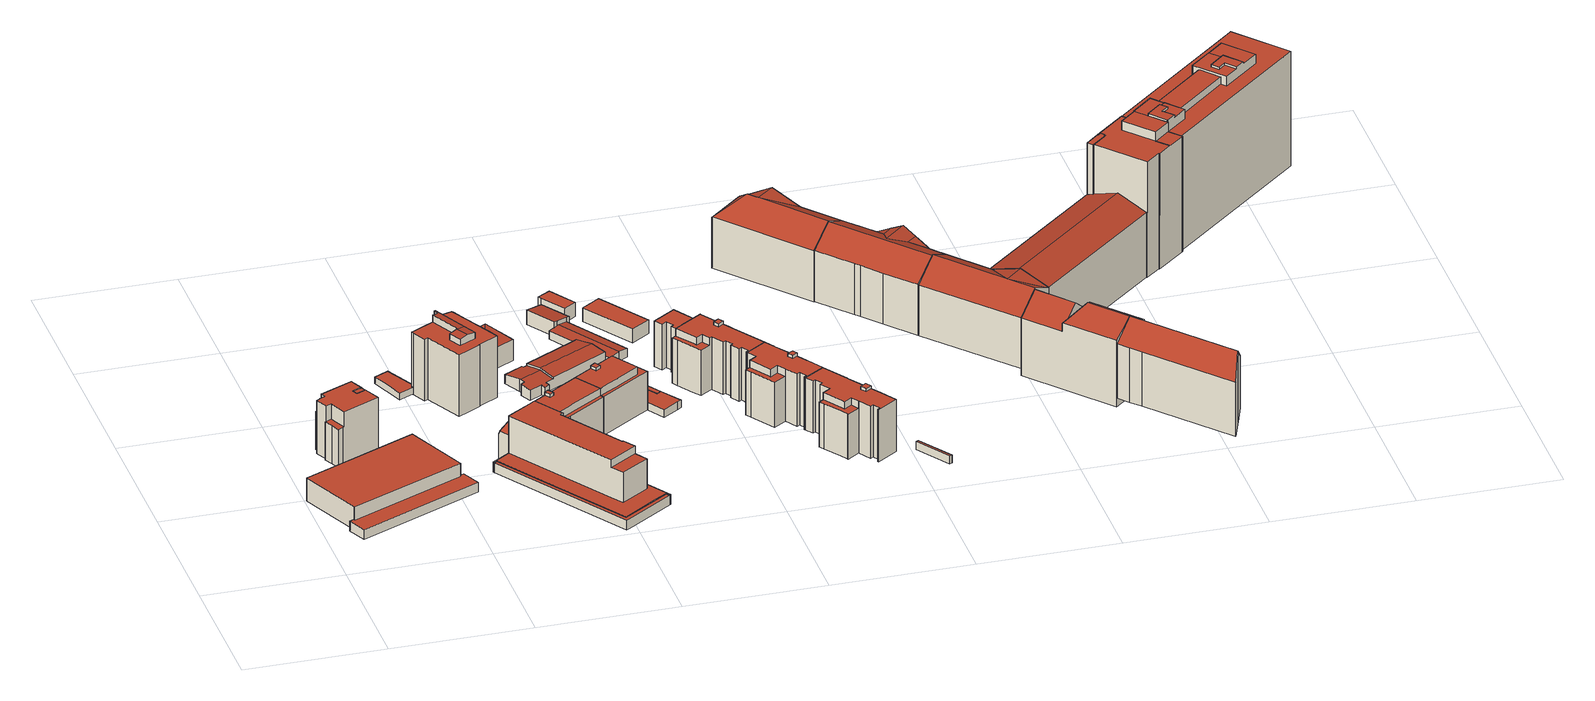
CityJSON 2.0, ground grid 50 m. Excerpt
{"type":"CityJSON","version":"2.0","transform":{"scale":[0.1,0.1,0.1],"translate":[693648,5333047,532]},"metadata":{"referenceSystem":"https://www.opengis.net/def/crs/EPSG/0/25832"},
"CityObjects":{
"building1":{"type":"Building","attributes":{"Gemeindeschluessel":"09162000","HoeheDach":"542.475","HoeheGrund":"533.750","Methode":"1000","NiedrigsteTraufeDesGebaeudes":"542.475","Geometrietyp2DReferenz":"3000","function":"31001_9998","roofType":"1000","measuredHeight":8.72,"storeysAboveGround":1},"geometry":[{"type":"MultiSurface","lod":"2","boundaries":[[[0,1,2,3]],[[4,5,6,7,2,1]],[[8,4,1,0]],[[0,3,9,10,11,8]],[[11,5,4,8]],[[3,2,7,9]],[[9,7,6,10]],[[10,6,5,11]]],"semantics":{"surfaces":[{"type":"WallSurface"},{"type":"RoofSurface"},{"type":"GroundSurface"}],"values":[0,1,0,2,0,0,0,0]}}]},
"building2":{"type":"Building","attributes":{"Gemeindeschluessel":"09162000","HoeheDach":"537.694","HoeheGrund":"533.990","Methode":"1000","NiedrigsteTraufeDesGebaeudes":"537.694","Geometrietyp2DReferenz":"3000","function":"31001_9998","roofType":"1000","measuredHeight":3.7,"storeysAboveGround":1},"geometry":[{"type":"MultiSurface","lod":"2","boundaries":[[[12,13,14,15,16,17,18,19]],[[20,18,17,21]],[[21,17,16,22]],[[22,16,15,23]],[[24,13,12,25]],[[26,19,18,20]],[[25,12,19,26]],[[27,14,13,24]],[[26,20,21,22,23,27,24,25]],[[23,15,14,27]]],"semantics":{"surfaces":[{"type":"RoofSurface"},{"type":"WallSurface"},{"type":"GroundSurface"}],"values":[0,1,1,1,1,1,1,1,2,1]}}]},
"building3":{"type":"Building","attributes":{"Gemeindeschluessel":"09162000","HoeheDach":"553.890","HoeheGrund":"533.790","Methode":"2000","NiedrigsteTraufeDesGebaeudes":"548.130","Geometrietyp2DReferenz":"3000","function":"31001_1000","roofType":"1000","measuredHeight":20.1,"storeysAboveGround":7},"geometry":[{"type":"MultiSurface","lod":"2","boundaries":[[[28,29,30,31,32,33,34,35,36]],[[37,38,29,28,39,40,41,42]],[[43,44,45,46,47,48,49]],[[49,48,50,51]],[[28,36,52,39]],[[53,54,55,56]],[[56,55,57,58]],[[48,47,59,50]],[[60,37,42,61]],[[62,38,37,60]],[[30,29,38,62]],[[63,64,65,54,53,66,67]],[[47,46,64,63,59]],[[46,45,65,64]],[[68,69,70,71]],[[61,42,41,72]],[[39,52,73,40]],[[74,75,76,77]],[[77,76,78,79]],[[80,71,70,43,49,51,81]],[[82,83,75,74]],[[73,52,36,35,34,78,76,75,83,57,55,54,65,45,44,43,70,69]],[[79,78,34,33]],[[58,57,83,82]],[[84,72,41,40,73,69,68]],[[32,31,30,62,60,61,72,84,68,71,80,81,85,67,66,53,56,58,82,74,77,79,33]],[[51,50,59,63,67,85,81]]],"semantics":{"surfaces":[{"type":"WallSurface"},{"type":"RoofSurface"},{"type":"GroundSurface"}],"values":[0,1,0,1,0,0,0,0,0,0,0,0,1,0,0,0,0,0,0,0,0,1,0,0,0,2,0]}}]},
"building4":{"type":"Building","attributes":{"Gemeindeschluessel":"09162000","HoeheDach":"553.800","HoeheGrund":"533.930","Methode":"2000","NiedrigsteTraufeDesGebaeudes":"553.800","Geometrietyp2DReferenz":"3000","function":"51009_1610","roofType":"1000","measuredHeight":19.87},"geometry":[{"type":"MultiSurface","lod":"2","boundaries":[[[86,87,88,89,90,91]],[[89,92,93,90]],[[88,94,92,89]],[[87,95,94,88]],[[86,96,95,87]],[[90,93,97,91]],[[91,97,96,86]],[[97,93,92,94,95,96]]],"semantics":{"surfaces":[{"type":"GroundSurface"},{"type":"WallSurface"},{"type":"RoofSurface"}],"values":[0,1,1,1,1,1,1,2]}}]},
"building5":{"type":"Building","attributes":{"Gemeindeschluessel":"09162000","HoeheDach":"536.582","HoeheGrund":"534.110","Methode":"1000","NiedrigsteTraufeDesGebaeudes":"536.582","Geometrietyp2DReferenz":"3000","function":"31001_2000","roofType":"1000","measuredHeight":2.47},"geometry":[{"type":"MultiSurface","lod":"2","boundaries":[[[98,99,100,101]],[[101,100,102,103]],[[103,102,104,105]],[[105,104,106,107]],[[105,107,108,109,110,98,101,103]],[[109,108,107,106,111,112]],[[113,112,111,106,104,102,100,99]],[[110,109,112,113,99,98]]],"semantics":{"surfaces":[{"type":"WallSurface"},{"type":"GroundSurface"},{"type":"RoofSurface"}],"values":[0,0,0,0,1,0,2,0]}}]},
"building6":{"type":"Building","attributes":{"Gemeindeschluessel":"09162000","HoeheDach":"560.100","HoeheGrund":"533.980","Methode":"2000","NiedrigsteTraufeDesGebaeudes":"557.340","Geometrietyp2DReferenz":"3000","function":"31001_1000","roofType":"1000","measuredHeight":26.12,"storeysAboveGround":8},"geometry":[{"type":"MultiSurface","lod":"2","boundaries":[[[114,115,116,117,118,119]],[[120,121,122,123]],[[124,125,117,116]],[[126,127,128,129]],[[130,131,132,133,134,135,136]],[[137,124,116,115,114,138,139,140,141,142,143,144,145,136,135,134,126,129,146,147]],[[138,148,149,139]],[[134,133,127,126]],[[150,151,152,153,154]],[[155,156,147,146,129,128]],[[140,157,158,141]],[[141,158,159,142]],[[114,119,148,138]],[[159,160,161,162,163,145,144,143,142]],[[124,137,147,156,164,125]],[[153,152,131,130,163,162]],[[121,150,154,122]],[[152,151,165,166,132,131]],[[157,149,148,119,118,117,125,164,156,155,128,127,133,132,166,165,167,120,123,168,169,161,160,159,158]],[[122,154,153,169,168,123]],[[139,149,157,140]],[[169,153,162,161]],[[145,163,130,136]],[[120,167,165,151,150,121]]],"semantics":{"surfaces":[{"type":"WallSurface"},{"type":"GroundSurface"},{"type":"RoofSurface"}],"values":[0,0,0,0,0,1,0,0,2,0,0,0,0,0,0,2,2,0,2,0,0,0,0,0]}}]},
"building7":{"type":"Building","attributes":{"Gemeindeschluessel":"09162000","HoeheDach":"548.400","HoeheGrund":"533.850","Methode":"2000","NiedrigsteTraufeDesGebaeudes":"548.400","Geometrietyp2DReferenz":"3000","function":"51009_1610","roofType":"1000","measuredHeight":14.55},"geometry":[{"type":"MultiSurface","lod":"2","boundaries":[[[170,171,172,173]],[[174,175,176,177]],[[177,172,171,174]],[[174,171,170,175]],[[176,173,172,177]],[[175,170,173,176]]],"semantics":{"surfaces":[{"type":"RoofSurface"},{"type":"GroundSurface"},{"type":"WallSurface"}],"values":[0,1,2,2,2,2]}}]},
"building8":{"type":"Building","attributes":{"Gemeindeschluessel":"09162000","HoeheDach":"537.122","HoeheGrund":"533.510","Methode":"1000","NiedrigsteTraufeDesGebaeudes":"537.122","Geometrietyp2DReferenz":"3000","function":"51009_1610","roofType":"1000","measuredHeight":3.61},"geometry":[{"type":"MultiSurface","lod":"2","boundaries":[[[178,179,180,181,182,183]],[[184,185,186,187]],[[188,189,187,186,190,191]],[[192,191,190,186,185,179,178,183,193]],[[194,188,191,192,193,195]],[[179,185,184,180]],[[189,188,194,195,182,181,180,184,187]],[[195,193,183,182]]],"semantics":{"surfaces":[{"type":"WallSurface"},{"type":"RoofSurface"},{"type":"GroundSurface"}],"values":[0,0,0,1,0,0,2,0]}}]},
"building9":{"type":"Building","attributes":{"Gemeindeschluessel":"09162000","HoeheDach":"551.400","HoeheGrund":"533.480","Methode":"2000","NiedrigsteTraufeDesGebaeudes":"537.300","Geometrietyp2DReferenz":"3000","function":"31001_3065","roofType":"1000","measuredHeight":17.92,"storeysAboveGround":6},"geometry":[{"type":"MultiSurface","lod":"2","boundaries":[[[196,197,198,199]],[[182,200,201,195]],[[202,203,204,205,206,207]],[[187,208,209,184]],[[210,211,197,212]],[[213,214,215]],[[216,217,218,219]],[[220,221,222,223]],[[223,222,205,204]],[[224,225,208,187]],[[226,215,214,227,228,229]],[[230,231,225,224,232,233,234,235]],[[187,184,236,237,180,182,195,238,239,240,241,242,243,244,245,246,247,248,196,199,249,220,223,204,203,202,250,251,252,234,233,232,224]],[[253,254,227,214]],[[196,248,247,254,253,212,197]],[[255,256,257,211,240,239,238]],[[258,259,251,250,202,207]],[[210,212,253,214,213]],[[218,217,260,259,258,207,206,205,222,221,261,198,197,211,257]],[[262,263,264,219,218,257,256]],[[195,201,255,238]],[[217,216,265,266,267,268,260]],[[264,269,265,216,219]],[[201,200,270,271,272,209,208,225,231,230,235,268,267,266,273,263,262,256,255]],[[259,260,268,235,234,252,251]],[[243,242,241,240,211,210,213,215,226,229,244]],[[180,237,236,184,209,272,271,270]],[[229,228,227,254,247,246,245,244]],[[263,273,266,265,269,264]],[[180,270,200,182]],[[198,261,221,220,249,199]]],"semantics":{"surfaces":[{"type":"WallSurface"},{"type":"RoofSurface"},{"type":"GroundSurface"}],"values":[0,0,0,0,0,1,0,0,0,0,1,0,2,1,0,0,0,1,1,0,0,0,1,1,0,0,0,0,0,0,0]}}]},
"building10":{"type":"Building","attributes":{"Gemeindeschluessel":"09162000","HoeheDach":"537.787","HoeheGrund":"533.970","Methode":"1000","NiedrigsteTraufeDesGebaeudes":"537.787","Geometrietyp2DReferenz":"3000","function":"31001_2000","roofType":"1000","measuredHeight":3.82},"geometry":[{"type":"MultiSurface","lod":"2","boundaries":[[[126,274,275,129]],[[274,276,277,275]],[[275,277,278,129]],[[129,278,279,126]],[[126,279,276,274]],[[278,277,276,279]]],"semantics":{"surfaces":[{"type":"GroundSurface"},{"type":"WallSurface"},{"type":"RoofSurface"}],"values":[0,1,1,1,1,2]}}]},
"building11":{"type":"Building","attributes":{"Gemeindeschluessel":"09162000","HoeheDach":"552.456","HoeheGrund":"533.570","Methode":"2000","NiedrigsteTraufeDesGebaeudes":"548.600","Geometrietyp2DReferenz":"3000","function":"31001_1000","roofType":"1000","measuredHeight":18.89},"geometry":[{"type":"MultiSurface","lod":"2","boundaries":[[[280,281,282,283]],[[284,285,286,287]],[[288,289,290,291,292,293,294,295,296,297]],[[298,299,300,301]],[[302,303,304,288,297,299,298]],[[305,306,307,308]],[[287,286,306,305]],[[309,310,303,302,298,301,311,312,313,314,280,283]],[[310,315,304,303]],[[309,316,315,310]],[[306,286,285,307]],[[300,308,307,285,284,317,313,312,311,301]],[[293,292,281,280,314,313,317]],[[297,296,295,294,293,317,284,287,305,308,300,299]],[[283,282,316,309]],[[304,315,316,282,281,292,291,290,289,288]]],"semantics":{"surfaces":[{"type":"WallSurface"},{"type":"GroundSurface"},{"type":"RoofSurface"}],"values":[0,0,0,0,0,0,0,1,0,0,2,0,0,2,0,2]}}]},
"building12":{"type":"Building","attributes":{"Gemeindeschluessel":"09162000","HoeheDach":"546.530","HoeheGrund":"532.970","Methode":"2000","NiedrigsteTraufeDesGebaeudes":"537.994","Geometrietyp2DReferenz":"3000","function":"31001_1000","roofType":"3500","measuredHeight":13.56,"storeysAboveGround":2},"geometry":[{"type":"MultiSurface","lod":"2","boundaries":[[[318,319,320,321]],[[322,323,324,325,326,319,318,327,328]],[[321,320,329,330]],[[331,332,333,334]],[[319,326,335,336,329,320]],[[318,321,327]],[[324,323,337,338]],[[333,339,340,341,330,329,336,342,343,334]],[[328,327,321,330,341]],[[338,337,332,331]],[[332,337,323,322,340,339,333]],[[325,324,338,331,334,343,342,336,335,326]],[[322,328,341,340]]],"semantics":{"surfaces":[{"type":"RoofSurface"},{"type":"WallSurface"},{"type":"GroundSurface"}],"values":[0,1,0,1,1,0,1,1,0,1,0,2,1]}}]},
"building13":{"type":"Building","attributes":{"Gemeindeschluessel":"09162000","HoeheDach":"539.100","HoeheGrund":"533.678","Methode":"2000","NiedrigsteTraufeDesGebaeudes":"537.136","Geometrietyp2DReferenz":"3000","function":"31001_2000","roofType":"3100","measuredHeight":5.42},"geometry":[{"type":"MultiSurface","lod":"2","boundaries":[[[344,345,346,347,348,349,350]],[[351,352,353,354]],[[346,355,356,357,358,347]],[[359,360,361,362]],[[351,363,348,347,358,352]],[[356,355,360,359,364,365]],[[366,350,349,367]],[[365,364,368,369,370]],[[371,372,373,374]],[[375,374,373,345,344]],[[357,370,369,353,352,358]],[[359,362,376,377,378,371,374,375,366,367,363,351,354,368,364]],[[367,349,348,363]],[[379,380,381,361,360,355,346,345,373,372]],[[378,379,372,371]],[[376,381,380,377]],[[365,370,357,356]],[[362,361,381,376]],[[375,344,350,366]],[[354,353,369,368]],[[377,380,379,378]]],"semantics":{"surfaces":[{"type":"RoofSurface"},{"type":"WallSurface"},{"type":"GroundSurface"}],"values":[0,1,1,1,1,1,1,1,1,1,0,2,1,0,1,1,0,1,1,1,1]}}]},
"building14":{"type":"Building","attributes":{"Gemeindeschluessel":"09162000","HoeheDach":"552.360","HoeheGrund":"534.050","Methode":"2000","NiedrigsteTraufeDesGebaeudes":"548.550","Geometrietyp2DReferenz":"3000","function":"31001_1000","roofType":"1000","measuredHeight":18.31},"geometry":[{"type":"MultiSurface","lod":"2","boundaries":[[[293,382,383,384,385,386,387,388,389,390,317]],[[388,391,392,389]],[[393,386,385,394]],[[395,396,397,398,394,385,384,383,382,293]],[[399,400,401,402,403,404,405,406,407,408]],[[392,391,409,410]],[[411,412,413,414,415,393,394,398,397,396,395]],[[389,392,410,390]],[[407,415,414,408]],[[400,399,408,414,413,412]],[[402,401,411,395,293,317,403]],[[400,412,411,401]],[[387,409,391,388]],[[317,390,410,409,387,386,393,415,407,406,405,404,403]]],"semantics":{"surfaces":[{"type":"RoofSurface"},{"type":"WallSurface"},{"type":"GroundSurface"}],"values":[0,1,1,1,2,0,0,1,1,1,1,1,1,1]}}]},
"building15":{"type":"Building","attributes":{"Gemeindeschluessel":"09162000","HoeheDach":"538.953","HoeheGrund":"533.510","Methode":"1000","NiedrigsteTraufeDesGebaeudes":"537.771","Geometrietyp2DReferenz":"3000","function":"51009_1610","roofType":"1000","measuredHeight":5.44},"geometry":[{"type":"MultiSurface","lod":"2","boundaries":[[[416,417,418,419]],[[419,418,420,421]],[[416,419,421,422,423,424,425]],[[423,426,427,424]],[[424,427,428,425]],[[421,420,429,422]],[[425,428,417,416]],[[422,429,426,423]],[[428,427,426,429,420,418,417]]],"semantics":{"surfaces":[{"type":"WallSurface"},{"type":"GroundSurface"},{"type":"RoofSurface"}],"values":[0,0,1,0,0,0,0,0,2]}}]},
"building16":{"type":"Building","attributes":{"Gemeindeschluessel":"09162000","HoeheDach":"536.803","HoeheGrund":"533.940","Methode":"1000","NiedrigsteTraufeDesGebaeudes":"536.803","Geometrietyp2DReferenz":"3000","function":"51009_1610","roofType":"1000","measuredHeight":2.86},"geometry":[{"type":"MultiSurface","lod":"2","boundaries":[[[430,431,432,433]],[[434,435,436,437]],[[438,433,432,439,440,441]],[[441,440,442,443]],[[441,443,434,437,444,430,433,438]],[[444,445,431,430]],[[437,436,445,444]],[[443,442,435,434]],[[439,432,431,445,436,435,442,440]]],"semantics":{"surfaces":[{"type":"WallSurface"},{"type":"GroundSurface"},{"type":"RoofSurface"}],"values":[0,0,0,0,1,0,0,0,2]}}]},
"building17":{"type":"Building","attributes":{"Gemeindeschluessel":"09162000","HoeheDach":"536.781","HoeheGrund":"533.980","Methode":"1000","NiedrigsteTraufeDesGebaeudes":"536.781","Geometrietyp2DReferenz":"3000","function":"51009_1610","roofType":"1000","measuredHeight":2.8},"geometry":[{"type":"MultiSurface","lod":"2","boundaries":[[[446,436,435,447]],[[448,449,446,447]],[[447,435,442,448]],[[449,450,436,446]],[[448,442,450,449]],[[435,436,450,442]]],"semantics":{"surfaces":[{"type":"WallSurface"},{"type":"GroundSurface"},{"type":"RoofSurface"}],"values":[0,1,0,0,0,2]}}]},
"building18":{"type":"Building","attributes":{"Gemeindeschluessel":"09162000","HoeheDach":"537.210","HoeheGrund":"533.548","Methode":"2000","NiedrigsteTraufeDesGebaeudes":"536.557","Geometrietyp2DReferenz":"3000","function":"31001_2000","roofType":"3100","measuredHeight":3.66},"geometry":[{"type":"MultiSurface","lod":"2","boundaries":[[[451,452,453,454]],[[452,455,456,457,458,459,460,461,462,453]],[[463,462,461,424]],[[424,423,464,465,466,467,468,451,454,463]],[[423,469,470,464]],[[459,470,469,460]],[[467,456,455,468]],[[468,455,452,451]],[[466,457,456,467]],[[424,461,460,469,423]],[[465,458,457,466]],[[454,453,462,463]],[[464,470,459,458,465]]],"semantics":{"surfaces":[{"type":"WallSurface"},{"type":"RoofSurface"},{"type":"GroundSurface"}],"values":[0,1,0,2,0,1,0,0,0,0,0,0,0]}}]},
"building19":{"type":"Building","attributes":{"Gemeindeschluessel":"09162000","HoeheDach":"540.119","HoeheGrund":"534.680","Methode":"1000","NiedrigsteTraufeDesGebaeudes":"540.119","Geometrietyp2DReferenz":"3000","function":"31001_2000","roofType":"1000","measuredHeight":5.44},"geometry":[{"type":"MultiSurface","lod":"2","boundaries":[[[471,472,473,474]],[[475,476,477,471,474]],[[474,473,478,475]],[[475,478,479,476]],[[476,479,480,477]],[[477,480,472,471]],[[473,472,480,479,478]]],"semantics":{"surfaces":[{"type":"WallSurface"},{"type":"GroundSurface"},{"type":"RoofSurface"}],"values":[0,1,0,0,0,0,2]}}]},
"building20":{"type":"Building","attributes":{"Gemeindeschluessel":"09162000","HoeheDach":"540.290","HoeheGrund":"535.140","Methode":"1000","NiedrigsteTraufeDesGebaeudes":"540.290","Geometrietyp2DReferenz":"3000","function":"51009_1610","roofType":"1000","measuredHeight":5.15},"geometry":[{"type":"MultiSurface","lod":"2","boundaries":[[[481,482,483,484]],[[485,486,482,481]],[[483,482,486,487]],[[484,483,487,488]],[[488,487,486,485]],[[488,485,481,484]]],"semantics":{"surfaces":[{"type":"WallSurface"},{"type":"RoofSurface"},{"type":"GroundSurface"}],"values":[0,0,1,0,0,2]}}]},
"building21":{"type":"Building","attributes":{"Gemeindeschluessel":"09162000","HoeheDach":"554.880","HoeheGrund":"533.760","Methode":"2000","NiedrigsteTraufeDesGebaeudes":"550.880","Geometrietyp2DReferenz":"3000","function":"31001_1000","roofType":"1000","measuredHeight":21.12,"storeysAboveGround":5},"geometry":[{"type":"MultiSurface","lod":"2","boundaries":[[[489,490,491,492]],[[493,494,495,496]],[[497,491,498,499]],[[500,501,502,503]],[[504,505,506,507]],[[508,507,506,509,494,493]],[[496,495,505,504,510,511,512,513,514,515,499,498]],[[509,506,505,495,494]],[[516,517,518,519]],[[512,511,520,521]],[[522,523,524,525]],[[526,527,523,522]],[[492,491,497,528,529]],[[530,531,532,533]],[[534,535,536,537]],[[538,539,540,541]],[[525,524,542,543]],[[544,545,546,547]],[[548,533,532,549,550,551]],[[521,520,501,500]],[[545,552,553,554,555,530,533,548,551,546]],[[541,540,529,528]],[[556,557,558,490,489,559,560]],[[537,536,539,538]],[[519,518,561,562]],[[563,564,565,566,567,554,553]],[[568,543,542,569,566,565]],[[560,559,535,534]],[[549,532,531,570,567,566,569,542,524,523,527,561,518,517,502,501,520,511,510,504,507,508,493,496,498,491,490,558,550]],[[546,551,550,558,557,571,547]],[[555,554,567,570,531,530]],[[539,536,535,559,489,492,529,540]],[[562,561,527,526]],[[500,503,516,519,562,526,522,525,543,568,565,564,563,572,544,547,571,557,556,560,534,537,538,541,528,497,499,515,514,513,512,521]],[[572,563,553,552,545,544]],[[503,502,517,516]]],"semantics":{"surfaces":[{"type":"WallSurface"},{"type":"RoofSurface"},{"type":"GroundSurface"}],"values":[0,0,0,0,0,0,0,1,0,0,0,0,0,0,0,0,0,0,0,0,1,0,0,0,0,0,0,0,1,0,0,1,0,2,0,0]}}]},
"building22":{"type":"Building","attributes":{"Gemeindeschluessel":"09162000","HoeheDach":"539.359","HoeheGrund":"535.990","Methode":"1000","NiedrigsteTraufeDesGebaeudes":"539.359","Geometrietyp2DReferenz":"3000","function":"51009_1610","roofType":"1000","measuredHeight":3.37},"geometry":[{"type":"MultiSurface","lod":"2","boundaries":[[[573,574,575,576]],[[574,577,578,575]],[[573,579,577,574]],[[575,578,580,576]],[[576,580,579,573]],[[580,578,577,579]]],"semantics":{"surfaces":[{"type":"GroundSurface"},{"type":"WallSurface"},{"type":"RoofSurface"}],"values":[0,1,1,1,1,2]}}]},
"building23":{"type":"Building","attributes":{"Gemeindeschluessel":"09162000","HoeheDach":"554.860","HoeheGrund":"533.860","Methode":"2000","NiedrigsteTraufeDesGebaeudes":"550.930","Geometrietyp2DReferenz":"3000","function":"31001_1000","roofType":"1000","measuredHeight":21,"storeysAboveGround":5},"geometry":[{"type":"MultiSurface","lod":"2","boundaries":[[[581,582,583,584]],[[585,586,587,588,589]],[[590,591,592,593]],[[594,595,586,585,589,596]],[[597,501,520,598]],[[599,600,601,602]],[[584,583,603,604]],[[600,605,606,607,608,609,610,611,612,601]],[[611,610,613,614,615,612]],[[609,616,613,610]],[[596,589,588,617]],[[608,607,618,619,616,609]],[[620,621,622,623,598,520]],[[624,625,606,605,600,599]],[[625,626,627,628,618,607,606]],[[629,630,631,632,501,597]],[[617,588,587,633,634,635,636,637,622,621]],[[601,612,615,631,630,638,602]],[[639,640,582,581]],[[593,592,640,639]],[[614,613,616,619,618,628,603,583,582,640,592,591,634,633,595,594,596,617,621,620,520,501,632,631,615]],[[635,634,591,590]],[[633,587,586,595]],[[604,603,628,627]],[[593,639,581,584,604,627,626,625,624,599,602,638,630,629,597,598,623,622,637,636,635,590]]],"semantics":{"surfaces":[{"type":"WallSurface"},{"type":"RoofSurface"},{"type":"GroundSurface"}],"values":[0,1,0,0,0,0,0,1,0,0,0,0,0,0,0,0,0,0,0,0,1,0,0,0,2]}}]},
"building24":{"type":"Building","attributes":{"Gemeindeschluessel":"09162000","HoeheDach":"539.380","HoeheGrund":"536.070","Methode":"2000","NiedrigsteTraufeDesGebaeudes":"539.380","Geometrietyp2DReferenz":"3000","function":"51009_1610","roofType":"1000","measuredHeight":3.31},"geometry":[{"type":"MultiSurface","lod":"2","boundaries":[[[641,642,643,644]],[[645,643,642,646]],[[647,644,643,645]],[[647,645,646,648]],[[646,642,641,648]],[[648,641,644,647]]],"semantics":{"surfaces":[{"type":"RoofSurface"},{"type":"WallSurface"},{"type":"GroundSurface"}],"values":[0,1,1,2,1,1]}}]},
"building25":{"type":"Building","attributes":{"Gemeindeschluessel":"09162000","HoeheDach":"554.730","HoeheGrund":"533.900","Methode":"2000","NiedrigsteTraufeDesGebaeudes":"550.900","Geometrietyp2DReferenz":"3000","function":"31001_1000","roofType":"1000","measuredHeight":20.83,"storeysAboveGround":5},"geometry":[{"type":"MultiSurface","lod":"2","boundaries":[[[649,650,651,652]],[[653,654,655,656]],[[657,658,650,649]],[[659,660,661,662]],[[663,656,655,664,665,666]],[[667,668,669,670,671,672]],[[673,674,675,676,677,678]],[[593,679,680,590]],[[652,651,681,682]],[[683,684,685,686,687,688]],[[662,657,649,652,682,689,690,691,692,693,694,695,674,673,678,696,697,698,593,590,699,700,701,702,703,659]],[[664,655,654,704,665]],[[690,705,706,691]],[[690,689,669,668,705]],[[662,661,658,657]],[[666,665,704,707]],[[698,708,679,593]],[[703,709,660,659]],[[697,710,708,698]],[[678,677,711,696]],[[712,688,687,675,674,695,694]],[[707,704,654,653,709,703,702,701,700,713]],[[696,711,710,697]],[[682,681,669,689]],[[714,715,706,705,668,667,672,684,683,688,712]],[[692,691,706,715,714,693]],[[716,713,700,699,590,680]],[[693,714,712,694]],[[672,671,685,684]],[[708,710,711,677,676,675,687,686,685,671,670,669,681,651,650,658,661,660,709,653,656,663,666,707,713,716,680,679]]],"semantics":{"surfaces":[{"type":"WallSurface"},{"type":"GroundSurface"},{"type":"RoofSurface"}],"values":[0,0,0,0,0,0,0,0,0,0,1,2,0,0,0,0,0,0,0,0,0,0,0,0,2,0,0,0,0,2]}}]},
"building26":{"type":"Building","attributes":{"Gemeindeschluessel":"09162000","HoeheDach":"539.366","HoeheGrund":"536.110","Methode":"1000","NiedrigsteTraufeDesGebaeudes":"539.366","Geometrietyp2DReferenz":"3000","function":"51009_1610","roofType":"1000","measuredHeight":3.26},"geometry":[{"type":"MultiSurface","lod":"2","boundaries":[[[717,718,719,720]],[[720,721,722,717]],[[720,719,723,721]],[[718,724,723,719]],[[722,724,718,717]],[[721,723,724,722]]],"semantics":{"surfaces":[{"type":"WallSurface"},{"type":"GroundSurface"},{"type":"RoofSurface"}],"values":[0,1,0,2,0,0]}}]},
"building27":{"type":"Building","attributes":{"Gemeindeschluessel":"09162000","HoeheDach":"539.380","HoeheGrund":"536.370","Methode":"2000","NiedrigsteTraufeDesGebaeudes":"539.380","Geometrietyp2DReferenz":"3000","function":"51009_1610","roofType":"1000","measuredHeight":3.01},"geometry":[{"type":"MultiSurface","lod":"2","boundaries":[[[725,726,727,728]],[[728,727,729,730]],[[731,725,728,730]],[[730,729,732,731]],[[731,732,726,725]],[[729,727,726,732]]],"semantics":{"surfaces":[{"type":"WallSurface"},{"type":"GroundSurface"},{"type":"RoofSurface"}],"values":[0,0,1,0,0,2]}}]},
"building28":{"type":"Building","attributes":{"Gemeindeschluessel":"09162000","HoeheDach":"562.400","HoeheGrund":"535.810","Methode":"2000","NiedrigsteTraufeDesGebaeudes":"554.778","Geometrietyp2DReferenz":"3000","function":"31001_2000","roofType":"2100","measuredHeight":26.59,"storeysAboveGround":4},"geometry":[{"type":"MultiSurface","lod":"2","boundaries":[[[733,734,735,736,737]],[[736,738,739,740,741,737]],[[742,743,744,745]],[[738,746,747,739]],[[748,749,750]],[[738,736,735,751,746]],[[742,745,748,750]],[[752,733,737,741]],[[751,750,749,747,746]],[[740,739,747,749,748,745,744]],[[741,740,744,743,753,752]],[[753,743,742]],[[733,752,753,742,734]],[[742,750,751,735,734]]],"semantics":{"surfaces":[{"type":"WallSurface"},{"type":"GroundSurface"},{"type":"RoofSurface"}],"values":[0,1,2,0,0,0,2,0,2,0,0,2,2,2]}}]},
"building29":{"type":"Building","attributes":{"Gemeindeschluessel":"09162000","HoeheDach":"562.200","HoeheGrund":"536.040","Methode":"2000","NiedrigsteTraufeDesGebaeudes":"552.759","Geometrietyp2DReferenz":"3000","function":"31001_2000","roofType":"3100","measuredHeight":26.16,"storeysAboveGround":5},"geometry":[{"type":"MultiSurface","lod":"2","boundaries":[[[754,755,756,757,758,759,760]],[[761,762,763,764,765,766]],[[767,768,769,766,765]],[[770,771,772,773]],[[774,759,758,775]],[[774,776,777,760,759]],[[778,772,771,779,780]],[[781,780,779,782]],[[783,769,768,782,779,771,770]],[[775,758,757,784]],[[785,773,772,778,786,787]],[[765,764,767]],[[785,776,774,775,784,788,789,790,762,761,783,770,773]],[[780,786,778]],[[781,782,768,767]],[[790,789,755,754,733]],[[790,733,763,762]],[[785,787,777,776]],[[788,756,755,789]],[[754,760,777,787,786,780,781,767,764,763,733]],[[761,766,769,783]],[[784,757,756,788]]],"semantics":{"surfaces":[{"type":"RoofSurface"},{"type":"WallSurface"},{"type":"GroundSurface"}],"values":[0,1,0,1,1,1,0,0,1,1,1,1,2,1,0,1,1,1,1,0,1,1]}}]},
"building30":{"type":"Building","attributes":{"Gemeindeschluessel":"09162000","HoeheDach":"562.350","HoeheGrund":"535.952","Methode":"2000","NiedrigsteTraufeDesGebaeudes":"555.158","Geometrietyp2DReferenz":"3000","function":"31001_2000","roofType":"2100","measuredHeight":26.4,"storeysAboveGround":4},"geometry":[{"type":"MultiSurface","lod":"2","boundaries":[[[791,792,793,794,795,796,797,798,799]],[[800,799,798,801,802]],[[800,802,803,774]],[[797,796,804]],[[800,774,776,791,799]],[[804,796,795,805]],[[776,774,803,806,777]],[[801,798,797,804,805]],[[802,801,805,806,803]],[[807,794,793]],[[776,777,792,791]],[[805,807,793,792,777,806]],[[805,795,794,807]]],"semantics":{"surfaces":[{"type":"WallSurface"},{"type":"GroundSurface"},{"type":"RoofSurface"}],"values":[0,0,0,0,1,2,0,2,2,0,0,2,2]}}]},
"building31":{"type":"Building","attributes":{"Gemeindeschluessel":"09162000","HoeheDach":"563.590","HoeheGrund":"533.386","Methode":"2000","NiedrigsteTraufeDesGebaeudes":"554.975","Geometrietyp2DReferenz":"3000","function":"31001_2000","roofType":"3200","measuredHeight":30.2,"storeysAboveGround":6},"geometry":[{"type":"MultiSurface","lod":"2","boundaries":[[[808,809,810,811,812,813,802]],[[809,814,815,816,810]],[[816,815,817,818]],[[813,812,819]],[[819,812,811,818,817,820,821]],[[814,822,823,824,820,817,815]],[[813,819,825,826,802]],[[825,821,824,823,826]],[[819,821,825]],[[809,808,822,814]],[[810,816,818,811]],[[822,808,802,826,823]],[[821,820,824]]],"semantics":{"surfaces":[{"type":"WallSurface"},{"type":"RoofSurface"},{"type":"GroundSurface"}],"values":[0,0,1,0,1,0,1,1,0,2,1,0,0]}}]},
"building32":{"type":"Building","attributes":{"Gemeindeschluessel":"09162000","HoeheDach":"564.060","HoeheGrund":"536.810","Methode":"2000","NiedrigsteTraufeDesGebaeudes":"556.503","Geometrietyp2DReferenz":"3000","function":"31001_2000","roofType":"3100","measuredHeight":27.25,"storeysAboveGround":6},"geometry":[{"type":"MultiSurface","lod":"2","boundaries":[[[827,828,829,830]],[[831,832,828,827]],[[833,834,835,836,837]],[[838,839,840,841,842,836,835]],[[843,840,839,844]],[[845,842,841,846]],[[829,828,832,838,835,834]],[[830,829,834,833]],[[837,836,842,845]],[[833,837,845,846,843,844,831,827,830]],[[846,841,840,843]],[[844,839,838,832,831]]],"semantics":{"surfaces":[{"type":"WallSurface"},{"type":"RoofSurface"},{"type":"GroundSurface"}],"values":[0,0,0,1,0,0,1,0,0,2,0,0]}}]},
"building33":{"type":"Building","attributes":{"Gemeindeschluessel":"09162000","HoeheDach":"581.290","HoeheGrund":"534.297","Methode":"2000","NiedrigsteTraufeDesGebaeudes":"558.381","Geometrietyp2DReferenz":"3000","function":"31001_2000","roofType":"3100","measuredHeight":46.99,"storeysAboveGround":6},"geometry":[{"type":"MultiSurface","lod":"2","boundaries":[[[847,848,849,850]],[[851,852,853,854]],[[855,856,857,858]],[[859,860,861,862,863,864]],[[865,866,867,868]],[[854,853,869,870]],[[870,869,871,872]],[[873,874,875,876,877,878]],[[872,871,879,880]],[[857,856,881,882,860,859]],[[883,864,863,884]],[[885,876,875,886,887,888]],[[889,890,891,892]],[[847,892,891,868,867,848]],[[847,850,893,855,858,883,884,894,851,854,870,872,880,895,896,897,874,873,889,892]],[[883,858,857,859,864]],[[877,876,885,866,865]],[[897,886,875,874]],[[866,885,888,898]],[[893,881,856,855]],[[899,887,886,897,896,900]],[[880,879,901,895]],[[873,878,890,889]],[[893,850,849,902,882,881]],[[898,888,887,899]],[[900,896,895,901]],[[868,891,890,878,877,865]],[[884,863,862,894]],[[903,861,860,882,902]],[[851,894,862,861,903,852]],[[900,901,879,871,869,853,852,903,902,849,848,867,866,898,899]]],"semantics":{"surfaces":[{"type":"WallSurface"},{"type":"RoofSurface"},{"type":"GroundSurface"}],"values":[0,0,0,1,0,0,0,0,0,1,0,1,0,0,2,0,0,0,0,0,0,0,0,0,0,0,1,0,0,0,1]}}]},
"building34":{"type":"Building","attributes":{"Gemeindeschluessel":"09162000","HoeheDach":"577.930","HoeheGrund":"533.983","Methode":"2000","NiedrigsteTraufeDesGebaeudes":"577.930","Geometrietyp2DReferenz":"3000","function":"31001_9998","roofType":"1000","measuredHeight":43.95},"geometry":[{"type":"MultiSurface","lod":"2","boundaries":[[[904,853,852,905]],[[906,907,871,908]],[[905,852,909,910]],[[911,912,901,913]],[[910,909,912,911]],[[911,913,906,908,914,904,905,910]],[[909,852,853,869,871,907,901,912]],[[908,871,869,914]],[[913,901,907,906]],[[914,869,853,904]]],"semantics":{"surfaces":[{"type":"WallSurface"},{"type":"GroundSurface"},{"type":"RoofSurface"}],"values":[0,0,0,0,0,1,2,0,0,0]}}]},
"building35":{"type":"Building","attributes":{"Gemeindeschluessel":"09162000","HoeheDach":"582.250","HoeheGrund":"534.355","Methode":"2000","NiedrigsteTraufeDesGebaeudes":"577.779","Geometrietyp2DReferenz":"3000","function":"31001_9998","roofType":"1000","measuredHeight":47.9,"storeysAboveGround":10},"geometry":[{"type":"MultiSurface","lod":"2","boundaries":[[[915,916,917,918]],[[919,920,915,918,921,922,923,924]],[[925,926,919,924,927]],[[928,929,930,931,932,933,934,935,936,937]],[[934,938,939,940,941,935]],[[877,936,935,941,942,943]],[[921,944,945,922]],[[946,947,928,937]],[[918,917,944,921]],[[948,949,927,924]],[[925,927,949,950]],[[951,931,930,952,926,925,950,953,946,937,936,877,878,954,955,956,957]],[[939,958,959,940]],[[953,950,949,948,960,916,915,920]],[[961,956,955,962]],[[919,926,952,963,947,946,953,920]],[[964,965,966,961,962,967,968]],[[951,957,966,965,886,969]],[[922,945,970,923]],[[967,954,878,968]],[[948,924,923,970,960]],[[962,955,954,967]],[[928,947,963,929]],[[933,971,972,973,938,934]],[[951,969,932,931]],[[956,961,966,957]],[[930,929,963,952]],[[974,943,942,959,958,973,972]],[[938,973,958,939]],[[933,932,969,886,971]],[[964,968,878,877,943,974]],[[965,964,974,972,971,886]],[[940,959,942,941]],[[944,917,916,960,970,945]]],"semantics":{"surfaces":[{"type":"WallSurface"},{"type":"RoofSurface"},{"type":"GroundSurface"}],"values":[0,1,0,0,1,0,0,0,0,1,0,1,0,0,0,0,2,0,0,0,0,0,1,0,0,0,0,1,0,1,0,0,0,1]}}]}
},
"vertices":[
[4,486,18],[4,486,105],[414,665,105],[414,665,18],[101,263,105],[103,259,105],[514,438,105],[512,442,105],[101,263,18],[512,442,18],[514,438,18],[103,259,18],
[114,188,57],[558,382,57],[528,449,57],[512,442,57],[514,438,57],[103,259,57],[101,263,57],[85,255,57],[101,263,20],[103,259,20],[514,438,20],[512,442,20],[558,382,20],[114,188,20],[85,255,20],[528,449,20],
[187,677,161],[182,675,161],[182,675,18],[187,677,18],[200,683,18],[319,735,18],[319,735,219],[200,683,219],[187,677,219],[149,697,161],[162,666,161],[160,738,161],[140,729,161],[141,728,161],[136,726,161],[133,782,219],[139,785,219],[152,791,219],[152,791,190],[139,785,190],[139,785,161],[133,782,161],[132,802,161],[125,799,161],[160,738,219],[263,861,18],[263,861,219],[284,813,219],[284,813,18],[281,812,219],[281,812,18],[132,802,190],[149,697,18],[136,726,18],[162,666,18],[139,805,190],[145,808,190],[145,808,219],[145,808,18],[139,805,18],[120,774,18],[120,774,219],[133,780,219],[133,780,18],[141,728,18],[140,729,219],[250,800,18],[250,800,219],[259,780,219],[259,780,18],[292,795,219],[292,795,18],[133,782,18],[125,799,18],[280,814,18],[280,814,219],[140,729,18],[132,802,18],
[250,800,19],[280,814,19],[281,812,19],[284,813,19],[292,795,19],[259,780,19],[284,813,218],[292,795,218],[281,812,218],[280,814,218],[250,800,218],[259,780,218],
[427,1154,21],[427,1154,46],[477,1178,46],[477,1178,21],[535,1065,46],[535,1065,21],[525,1060,46],[525,1060,21],[529,1053,46],[529,1053,21],[483,1032,21],[475,1028,21],[449,1098,21],[483,1032,46],[475,1028,46],[449,1098,46],
[634,874,20],[672,893,20],[716,916,20],[716,916,253],[672,893,253],[634,874,253],[653,931,253],[653,931,276],[631,976,276],[631,976,253],[714,919,20],[714,919,253],[691,1146,20],[691,1146,253],[719,1093,253],[719,1093,20],[622,1132,277],[627,1134,276],[627,1134,253],[688,1152,253],[688,1152,20],[627,1134,20],[622,1132,20],[730,927,20],[566,1008,20],[553,1001,20],[529,1053,20],[525,1060,20],[535,1065,20],[576,1086,20],[609,1103,20],[627,1113,20],[769,995,20],[788,957,20],[566,1008,253],[553,1001,253],[683,946,281],[713,962,276],[690,1007,276],[664,993,280],[660,992,281],[769,995,253],[788,957,253],[529,1053,253],[525,1060,253],[535,1065,253],[576,1086,253],[609,1103,253],[609,1103,280],[627,1113,277],[730,927,253],[713,962,253],[690,1007,253],[683,946,253],[660,992,253],[664,993,253],
[777,590,164],[807,609,164],[794,629,164],[761,615,164],[807,609,19],[777,590,19],[761,615,19],[794,629,19],
[964,41,51],[964,40,51],[964,40,15],[964,41,15],[658,506,15],[658,506,51],[1132,150,15],[1132,150,51],[1140,138,51],[1140,138,15],[960,19,15],[973,28,15],[973,28,51],[960,19,51],[951,32,51],[646,498,51],[951,32,15],[646,498,15],
[777,590,15],[777,590,194],[806,609,194],[806,609,15],[658,506,53],[646,498,53],[874,506,15],[876,508,15],[884,513,15],[884,513,194],[876,508,194],[874,506,194],[1140,138,53],[1132,150,53],[710,546,119],[710,546,194],[777,590,119],[709,547,120],[732,585,164],[688,579,120],[1052,241,166],[1052,241,194],[952,175,194],[952,175,166],[817,616,15],[817,616,194],[878,523,194],[878,523,15],[1144,140,15],[1144,140,53],[688,580,119],[747,609,136],[709,594,119],[685,584,108],[1098,210,53],[1136,152,53],[1136,152,15],[1098,210,15],[1041,296,15],[1041,296,53],[1086,121,15],[1017,75,15],[643,502,15],[709,545,15],[710,546,15],[709,547,15],[688,579,15],[688,580,15],[685,584,15],[709,594,15],[747,609,15],[761,615,15],[777,591,15],[809,611,15],[934,415,15],[1021,282,15],[1023,284,15],[777,591,120],[761,615,120],[643,502,53],[709,545,53],[709,545,194],[934,415,194],[1021,282,194],[1023,284,194],[809,611,194],[952,175,53],[980,133,53],[980,133,166],[1080,198,166],[1080,198,53],[1052,241,53],[1023,284,53],[1049,178,166],[964,40,53],[1017,75,53],[1086,121,53],[1049,178,53],
[743,1173,20],[770,1119,20],[743,1173,58],[770,1119,58],[719,1093,58],[691,1146,58],
[1048,634,16],[1048,634,166],[1054,625,166],[1054,625,16],[873,652,193],[873,652,205],[886,633,205],[886,633,193],[877,525,166],[890,534,166],[920,553,166],[932,562,166],[1047,636,166],[1047,636,193],[932,562,193],[920,553,193],[890,534,193],[877,525,193],[817,616,16],[817,616,193],[837,629,193],[837,629,16],[877,525,16],[878,523,16],[878,523,166],[873,624,193],[873,624,205],[860,644,205],[860,644,193],[914,532,16],[884,513,16],[860,644,16],[873,652,16],[987,727,16],[1047,636,16],[884,513,166],[914,532,166],[987,727,193],
[909,1191,89],[909,1191,88],[846,1310,90],[823,1223,145],[800,1135,60],[788,1129,60],[788,1129,10],[800,1135,10],[909,1191,10],[800,1135,89],[800,1135,88],[846,1311,89],[738,1255,89],[743,1173,10],[743,1173,60],[708,1240,60],[708,1240,10],[846,1310,10],[846,1311,10],[770,1119,60],[770,1119,10],[727,1250,60],[738,1255,60],[738,1255,88],[738,1255,10],[727,1250,10],
[871,981,63],[873,977,64],[952,1019,64],[922,1077,53],[910,1071,53],[906,1079,51],[838,1043,51],[1101,1172,17],[1101,1172,60],[1121,1184,60],[1121,1184,17],[980,966,54],[980,966,61],[952,1019,71],[922,1077,60],[952,951,17],[952,951,54],[959,938,51],[959,938,17],[910,1071,17],[1189,1077,17],[1189,1077,61],[838,1043,17],[906,1079,17],[1133,1166,17],[1133,1166,63],[1157,1128,71],[868,954,17],[868,954,61],[881,962,61],[881,962,17],[871,981,17],[940,928,17],[933,940,17],[887,916,17],[887,916,54],[933,940,54],[940,928,51],
[1082,658,193],[1112,678,193],[1130,690,193],[1201,737,193],[1141,828,193],[1069,781,193],[1082,762,193],[1065,750,193],[1052,770,193],[1082,762,204],[1065,750,204],[1141,828,165],[1201,737,165],[1047,636,165],[1082,658,165],[1112,678,165],[1130,690,165],[1208,726,20],[1054,625,20],[1048,634,20],[1047,636,20],[987,727,20],[1052,770,20],[1069,781,20],[1141,828,20],[1170,848,20],[1238,745,20],[1069,781,204],[1052,770,204],[1048,634,165],[1054,625,165],[1208,726,165],[1238,745,165],[1170,848,165],
[1013,1397,15],[1013,1397,70],[1075,1437,58],[1075,1437,15],[1130,1353,58],[1130,1353,15],[1141,1338,15],[1128,1329,15],[1092,1306,15],[1079,1297,15],[1128,1329,60],[1092,1306,67],[1079,1297,70],[1141,1338,58],
[1332,720,19],[1332,720,48],[1277,684,48],[1277,684,19],[1284,792,19],[1284,792,48],[1300,803,48],[1300,803,19],[1238,745,19],[1238,745,48],[1170,848,48],[1170,848,19],[1224,882,48],[1224,882,19],[1348,730,19],[1348,730,48],
[1300,803,20],[1284,792,20],[1224,882,20],[1240,893,20],[1240,893,48],
[1121,1184,15],[1121,1184,46],[1058,1285,46],[1058,1285,15],[1133,1166,46],[1189,1077,46],[1201,1059,46],[1236,1081,52],[1236,1082,52],[1093,1307,52],[1092,1306,52],[1078,1297,49],[1078,1297,15],[1272,1104,15],[1236,1081,15],[1201,1059,15],[1189,1077,15],[1133,1166,15],[1128,1329,46],[1272,1104,46],
[1130,1353,27],[1130,1353,81],[1075,1437,81],[1075,1437,27],[1067,1450,27],[1113,1476,27],[1175,1382,27],[1067,1450,81],[1113,1476,81],[1175,1382,81],
[1373,1203,31],[1373,1203,83],[1306,1159,83],[1306,1159,31],[1254,1382,31],[1254,1382,83],[1188,1338,83],[1188,1338,31],
[1408,923,190],[1408,923,217],[1482,971,217],[1482,971,190],[1505,892,217],[1505,892,229],[1525,906,229],[1525,906,217],[1482,971,18],[1483,970,217],[1483,970,18],[1561,690,18],[1561,690,217],[1559,693,217],[1559,693,18],[1537,887,217],[1537,887,229],[1517,874,229],[1517,874,217],[1512,882,217],[1512,882,229],[1551,866,217],[1561,851,217],[1561,851,18],[1551,866,18],[1537,887,18],[1525,906,18],[1568,699,18],[1568,699,217],[1552,724,217],[1552,724,18],[1635,738,217],[1635,738,18],[1532,756,18],[1532,756,217],[1515,781,217],[1515,781,18],[1522,750,18],[1522,750,217],[1419,1068,18],[1419,1068,190],[1451,841,189],[1451,841,217],[1430,828,217],[1430,828,189],[1391,971,18],[1391,971,190],[1374,996,190],[1374,996,18],[1357,985,18],[1357,985,190],[1338,1014,190],[1338,1014,18],[1505,775,217],[1505,775,18],[1377,875,18],[1377,875,189],[1365,893,189],[1365,893,18],[1423,838,189],[1423,838,217],[1380,903,217],[1380,903,189],[1415,817,189],[1433,789,189],[1469,813,189],[1456,833,189],[1408,923,18],[1409,922,18],[1409,922,217],[1381,964,190],[1381,964,18],[1543,718,217],[1543,718,18],[1433,789,18],[1469,813,18],[1477,818,18],[1477,818,217],[1469,813,217],[1477,817,18],[1477,817,217],[1456,833,217],[1380,903,18],[1415,817,18],
[1483,970,40],[1502,982,40],[1580,864,40],[1561,851,40],[1502,982,74],[1580,864,74],[1483,970,74],[1561,851,74],
[1706,490,19],[1706,490,217],[1690,515,217],[1690,515,19],[1689,617,229],[1694,609,229],[1712,621,229],[1701,638,229],[1682,626,229],[1773,528,19],[1773,528,217],[1699,480,217],[1699,480,19],[1689,617,217],[1694,609,217],[1682,626,217],[1561,690,19],[1635,738,19],[1550,610,19],[1550,610,189],[1539,627,189],[1539,627,19],[1680,508,217],[1680,508,19],[1589,551,189],[1608,522,189],[1651,551,189],[1638,572,189],[1633,580,189],[1605,561,189],[1599,571,189],[1555,638,189],[1605,561,217],[1599,571,217],[1555,638,217],[1633,580,217],[1701,638,217],[1651,551,217],[1638,572,217],[1656,706,217],[1658,703,217],[1658,703,19],[1656,706,19],[1589,551,19],[1608,522,19],[1651,551,19],[1652,552,19],[1652,552,217],[1583,657,19],[1583,656,19],[1583,656,217],[1583,657,217],[1712,621,217],[1736,584,217],[1736,584,19],[1712,621,19],[1701,638,19],[1555,638,19],[1696,483,19],[1696,483,217],
[1736,584,74],[1755,597,74],[1677,716,74],[1658,703,74],[1677,716,41],[1755,597,41],[1658,703,41],[1736,584,41],
[1880,223,19],[1880,223,216],[1864,248,216],[1864,248,19],[1888,352,216],[1888,352,227],[1866,338,227],[1866,338,216],[1871,217,19],[1871,217,216],[1947,262,19],[1947,262,216],[1873,213,216],[1873,213,19],[1861,347,216],[1861,347,227],[1853,358,227],[1853,358,216],[1813,303,189],[1826,285,189],[1826,285,216],[1813,303,216],[1808,312,216],[1808,312,189],[1757,391,19],[1758,390,19],[1758,390,216],[1757,391,216],[1734,426,216],[1734,426,19],[1699,480,216],[1773,528,216],[1854,242,216],[1854,242,19],[1774,306,189],[1781,294,189],[1781,294,216],[1774,306,216],[1730,372,216],[1730,372,189],[1826,285,19],[1782,256,19],[1781,258,19],[1765,283,19],[1725,343,19],[1713,361,19],[1730,372,19],[1743,433,19],[1727,458,19],[1718,452,19],[1831,440,19],[1832,437,19],[1874,373,19],[1888,352,19],[1910,319,19],[1874,373,227],[1782,256,189],[1781,258,189],[1874,373,216],[1718,452,216],[1910,319,216],[1727,458,216],[1743,433,216],[1713,361,189],[1832,437,216],[1725,343,189],[1765,283,189],[1831,440,216],
[1910,319,41],[1910,319,74],[1832,437,74],[1832,437,41],[1851,450,41],[1929,331,41],[1851,450,74],[1929,331,74],
[2010,221,44],[2010,221,74],[2090,99,74],[2090,99,44],[2081,94,74],[2081,94,44],[2001,216,44],[2001,216,74],
[2073,1350,265],[2012,1296,304],[1947,1240,232],[1947,1240,38],[2073,1350,38],[1686,1544,38],[1811,1653,38],[1817,1645,38],[1969,1470,38],[1834,1503,304],[1894,1556,304],[1817,1645,233],[1812,1651,228],[1686,1544,230],[1811,1653,230],[1812,1652,228],[1812,1652,231],[1804,1537,304],[1688,1542,232],[1969,1470,265],[1968,1471,265],
[2010,1295,302],[1947,1240,233],[2050,1122,233],[2066,1104,233],[2124,1037,232],[2214,933,233],[2277,989,302],[2149,1337,40],[2112,1305,40],[2112,1305,265],[2114,1307,264],[2114,1307,208],[2149,1337,208],[2181,1230,264],[2215,1260,264],[2211,1264,261],[2284,1180,40],[2284,1180,259],[2341,1113,211],[2341,1113,40],[2214,933,40],[2124,1037,40],[2339,1044,40],[2339,1044,266],[2309,1084,211],[2277,1187,264],[2244,1158,264],[2171,1157,289],[2246,1224,289],[2211,1264,40],[2066,1104,40],[2307,1082,40],[2309,1084,264],[2307,1082,265],[2050,1122,40],[1947,1240,40],[2073,1350,40],
[2451,915,40],[2451,915,266],[2463,902,266],[2463,902,269],[2531,824,304],[2600,746,269],[2600,746,266],[2603,742,266],[2603,742,40],[2478,633,40],[2542,689,304],[2478,633,232],[2214,933,232],[2594,741,269],[2471,771,304],[2279,991,304],[2458,897,269],
[2478,633,14],[2723,351,14],[2723,351,265],[2585,510,265],[2583,512,262],[2583,512,232],[2847,459,14],[2847,459,264],[2784,404,316],[2708,620,263],[2675,531,316],[2610,535,262],[2708,620,262],[2679,596,262],[2603,742,14],[2603,742,230],[2708,620,230],[2645,565,301],[2539,687,301],
[2787,277,48],[2787,277,253],[2756,312,253],[2756,312,48],[3028,2,48],[3028,2,253],[2723,351,48],[2723,351,254],[2781,401,321],[2847,459,245],[2847,459,48],[3059,85,321],[3062,92,315],[3093,178,245],[2911,385,245],[2881,420,245],[3093,178,48],[3062,92,48],[2881,420,48],[2911,385,48],
[3100,1160,23],[3100,1160,459],[3098,1163,459],[3098,1163,23],[2963,1324,23],[2963,1324,459],[2959,1329,459],[2959,1329,23],[3043,1121,23],[3043,1121,266],[2603,742,267],[2603,742,23],[2530,826,305],[2972,1208,305],[2910,1278,272],[2908,1276,272],[2892,1295,264],[2451,915,264],[3110,1244,458],[3110,1244,459],[3148,1202,459],[3148,1202,458],[2962,1332,459],[2962,1332,23],[2951,1344,459],[2951,1344,23],[3202,1254,23],[3165,1296,23],[3165,1296,493],[3168,1294,493],[3168,1294,458],[3202,1254,458],[2942,1335,459],[2942,1335,23],[3046,1118,265],[3048,1120,265],[2451,915,23],[2892,1295,23],[3110,1244,493],[3085,1389,493],[3081,1393,493],[3024,1343,493],[3205,1251,23],[3205,1251,458],[3202,1248,458],[3202,1248,23],[3046,1118,23],[2908,1276,23],[2940,1337,23],[3048,1431,23],[3085,1389,23],[3024,1343,459],[3081,1393,459],[3048,1431,459],[2940,1337,459],[3048,1120,459],[2910,1278,459],
[2959,1329,20],[2963,1324,20],[2942,1336,20],[2942,1336,459],[2951,1344,20],[2908,1276,459],[2908,1276,20],[2892,1295,20],[2892,1295,459],[2940,1337,20],[2962,1332,20],
[3478,1564,494],[3478,1564,502],[3447,1600,502],[3447,1600,494],[3345,1627,493],[3433,1525,494],[3422,1578,494],[3402,1602,493],[3456,1650,493],[3419,1692,493],[3477,1742,458],[3345,1627,458],[3477,1742,493],[3228,1376,486],[3172,1441,486],[3172,1441,458],[3154,1461,458],[3154,1461,493],[3191,1419,493],[3191,1419,494],[3243,1359,494],[3243,1359,458],[3228,1376,458],[3168,1399,494],[3189,1375,494],[3165,1354,494],[3196,1318,494],[3196,1318,502],[3168,1294,502],[3422,1578,502],[3402,1602,502],[3418,1543,458],[3418,1543,486],[3508,1590,493],[3565,1640,493],[3565,1640,458],[3079,1395,458],[3362,1607,458],[3433,1525,458],[3697,1686,458],[3543,1863,458],[3539,1860,458],[3048,1431,458],[3189,1375,502],[3165,1354,502],[3508,1590,502],[3539,1860,24],[3543,1863,24],[3362,1607,486],[3165,1296,24],[3085,1389,24],[3048,1431,24],[3697,1686,24],[3202,1254,24],[3079,1395,493],[3456,1650,502],[3116,1353,493],[3116,1353,502],[3168,1399,502],[3165,1296,502]
]}
